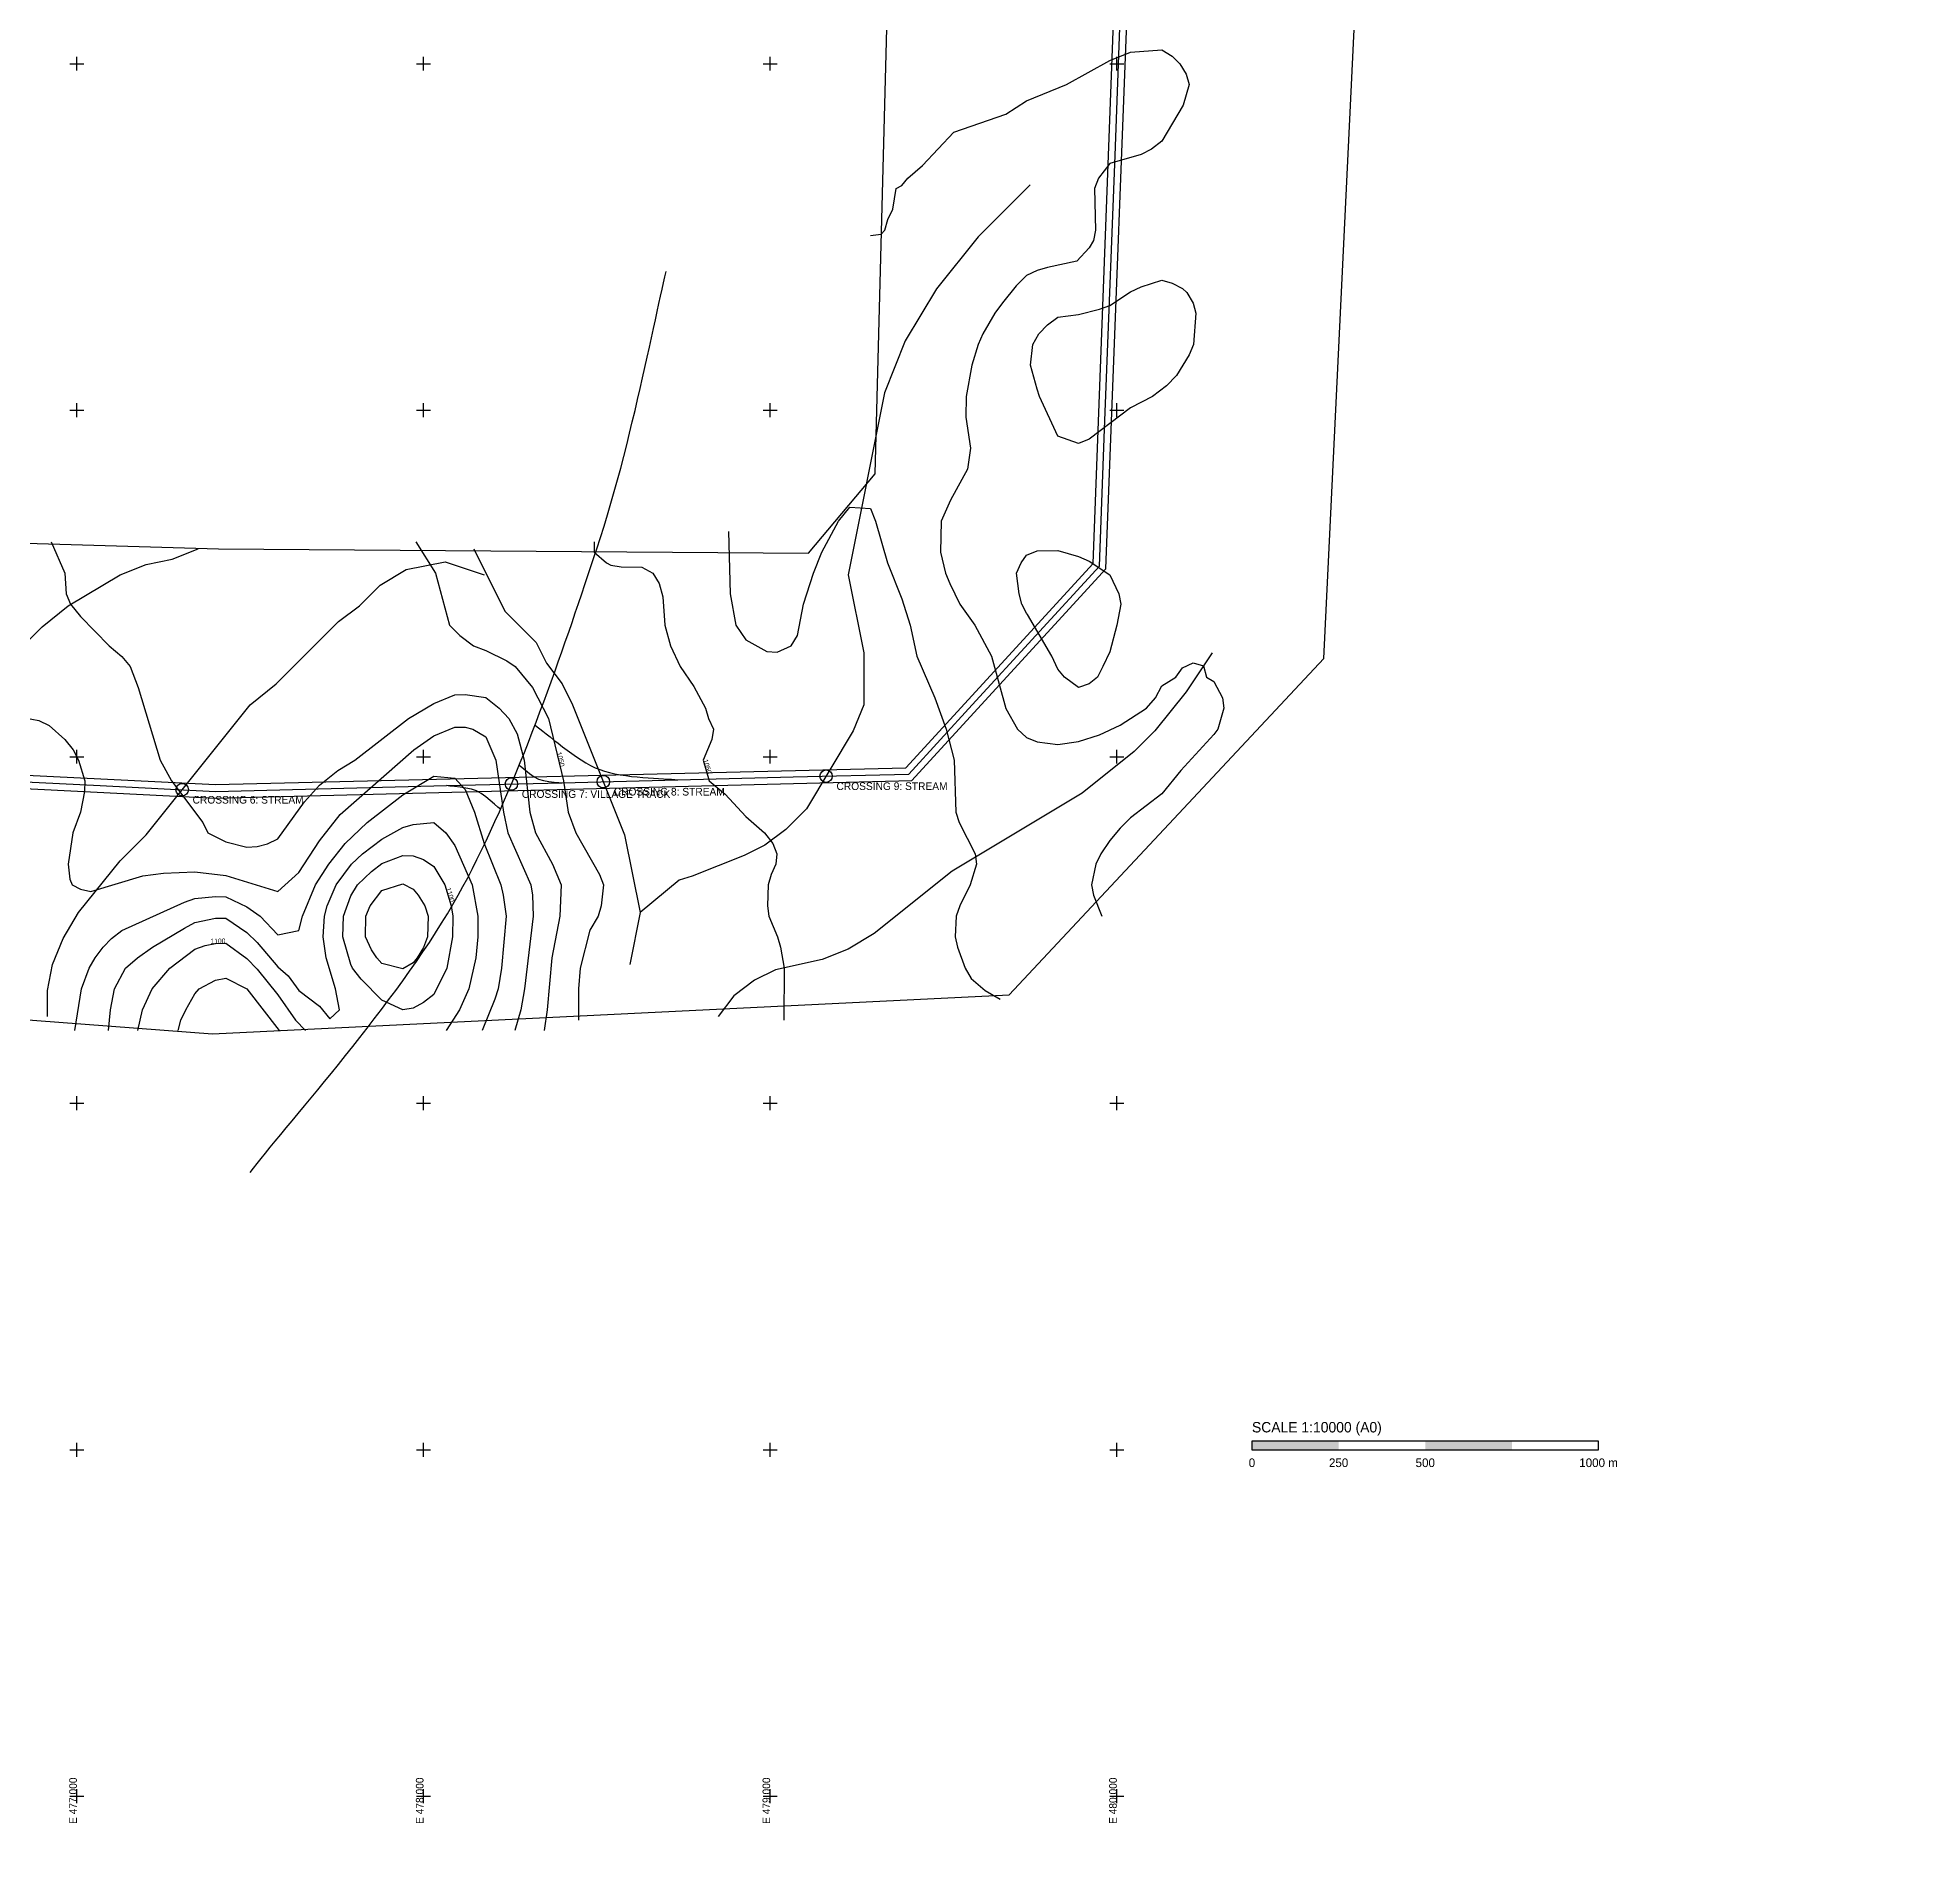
# Model space of a CAD drawing. Header units: metres. Extents: x 470400 to 482290, y 4331800 to 4340210.
# Drawn here: x 476886 to 482290, y 4331800 to 4337076 of the extents above; entities that cross this region are included whole.
import ezdxf
from ezdxf.enums import TextEntityAlignment as Align

# ---------------------------------------------------------------- set-up
doc = ezdxf.new("R2010")
doc.units = ezdxf.units.M
for name, color, linetype in [('CROSSING-TEXT', 7, 'Continuous'), ('EXISTING-VILLAGE-TRACK', 251, 'Continuous'), ('GRID-COORDINATES', 8, 'Continuous'), ('OHL-154KV', 1, 'Continuous'), ('RIGHT-OF-WAY-40M', 252, 'Continuous'), ('ROAD-ACCESS-TRACK', 41, 'Continuous'), ('STREAM', 150, 'Continuous'), ('SURVEY-CORRIDOR', 8, 'Continuous'), ('TITLE-SYMBOLS', 7, 'Continuous'), ('TOPO-CONTOUR-MAJOR', 8, 'Continuous'), ('TOPO-CONTOUR-MINOR', 252, 'Continuous'), ('TOPO-TEXT', 8, 'Continuous')]:
    doc.layers.add(name, color=color, linetype=linetype)

# ---------------------------------------------------------------- blocks, each defined once
blk = doc.blocks.new('SCALE_BAR_1-10000')
at = {"layer": 'TITLE-SYMBOLS'}
blk.add_lwpolyline([(0, 0), (100, 0), (100, 2.5), (0, 2.5)], close=True, dxfattribs=at)
for points in [[(0, 0), (25, 0), (0, 2.5), (25, 2.5)], [(50, 0), (75, 0), (50, 2.5), (75, 2.5)]]:
    blk.add_solid(points, dxfattribs=at)
blk.add_text('SCALE 1:10000 (A0)', height=3, dxfattribs=at).set_placement((0, 5))
for s, p in [('0', (0, -5)), ('250', (25, -5)), ('500', (50, -5)), ('1000 m', (100, -5))]:
    blk.add_text(s, height=2.5, dxfattribs=at).set_placement(p, align=Align.CENTER)

msp = doc.modelspace()

# ---------------------------------------------------------------- linework, layer by layer
at = {"layer": 'CROSSING-TEXT'}
for centre in [(478518.8, 4334928), (479161.4, 4334944), (477303.8, 4334904.8), (478253.6, 4334921.3)]:
    msp.add_circle(centre, 18, dxfattribs=at)
at = {"layer": 'EXISTING-VILLAGE-TRACK'}
msp.add_lwpolyline([(477500, 4333800), (477509.4, 4333812.4), (477520, 4333825.9), (477531.6, 4333840.5), (477544.3, 4333856.3), (477558, 4333873), (477572.5, 4333890.7), (477587.9, 4333909.4), (477604.1, 4333929), (477621, 4333949.4), (477638.6, 4333970.6), (477656.8, 4333992.5), (477675.5, 4334015.2), (477694.7, 4334038.5), (477714.3, 4334062.4), (477734.3, 4334087), (477754.5, 4334112), (477775, 4334137.5), (477795.7, 4334163.4), (477816.4, 4334189.8), (477837.3, 4334216.4), (477858.1, 4334243.4), (477878.8, 4334270.6), (477899.4, 4334298), (477919.9, 4334325.6), (477940, 4334353.3), (477959.9, 4334381.1), (477979.4, 4334408.8), (477998.4, 4334436.6), (478016.9, 4334464.3), (478034.9, 4334491.8), (478052.3, 4334519.2), (478068.9, 4334546.4), (478084.9, 4334573.4), (478100, 4334600), (478113.8, 4334625.2), (478127.5, 4334650.9), (478141, 4334677), (478154.3, 4334703.4), (478167.5, 4334730.3), (478180.6, 4334757.4), (478193.4, 4334784.9), (478206.2, 4334812.6), (478218.8, 4334840.6), (478231.2, 4334868.9), (478243.4, 4334897.3), (478255.6, 4334925.9), (478267.5, 4334954.7), (478279.3, 4334983.6), (478291, 4335012.6), (478302.5, 4335041.7), (478313.8, 4335070.8), (478325, 4335100), (478336, 4335129.2), (478346.9, 4335158.3), (478357.6, 4335187.4), (478368.2, 4335216.4), (478378.6, 4335245.3), (478388.9, 4335274.1), (478399, 4335302.7), (478409, 4335331.1), (478418.8, 4335359.4), (478428.4, 4335387.4), (478437.9, 4335415.1), (478447.2, 4335442.6), (478456.4, 4335469.7), (478465.4, 4335496.6), (478474.3, 4335523), (478483, 4335549.1), (478491.6, 4335574.8), (478500, 4335600), (478510.6, 4335632.4), (478520.9, 4335665.2), (478531, 4335698.4), (478540.8, 4335731.8), (478550.4, 4335765.4), (478559.7, 4335799.1), (478568.8, 4335832.8), (478577.6, 4335866.5), (478586.1, 4335900), (478594.4, 4335933.3), (478602.4, 4335966.2), (478610.2, 4335998.8), (478617.7, 4336030.9), (478625, 4336062.5), (478632, 4336093.4), (478638.8, 4336123.6), (478645.3, 4336153), (478651.5, 4336181.5), (478657.5, 4336209.1), (478663.3, 4336235.6), (478668.8, 4336260.9), (478674, 4336285.1), (478679, 4336308), (478683.7, 4336329.4), (478688.1, 4336349.5), (478692.3, 4336368), (478696.3, 4336384.8), (478700, 4336400)], dxfattribs=at)
at = {"layer": 'GRID-COORDINATES'}
for p, q in [((476980, 4337000), (477020, 4337000)), ((477000, 4336980), (477000, 4337020)), ((477980, 4337000), (478020, 4337000)), ((478000, 4336980), (478000, 4337020)), ((478980, 4337000), (479020, 4337000)), ((479000, 4336980), (479000, 4337020)), ((479980, 4337000), (480020, 4337000)), ((480000, 4336980), (480000, 4337020)), ((476980, 4336000), (477020, 4336000)), ((477000, 4335980), (477000, 4336020)), ((477980, 4336000), (478020, 4336000)), ((478000, 4335980), (478000, 4336020)), ((478980, 4336000), (479020, 4336000)), ((479000, 4335980), (479000, 4336020)), ((479980, 4336000), (480020, 4336000)), ((480000, 4335980), (480000, 4336020)), ((476980, 4335000), (477020, 4335000)), ((477000, 4334980), (477000, 4335020)), ((477980, 4335000), (478020, 4335000)), ((478000, 4334980), (478000, 4335020)), ((478980, 4335000), (479020, 4335000)), ((479000, 4334980), (479000, 4335020)), ((479980, 4335000), (480020, 4335000)), ((480000, 4334980), (480000, 4335020)), ((476980, 4334000), (477020, 4334000)), ((477000, 4333980), (477000, 4334020)), ((477980, 4334000), (478020, 4334000)), ((478000, 4333980), (478000, 4334020)), ((478980, 4334000), (479020, 4334000)), ((479000, 4333980), (479000, 4334020)), ((479980, 4334000), (480020, 4334000)), ((480000, 4333980), (480000, 4334020)), ((476980, 4333000), (477020, 4333000)), ((477000, 4332980), (477000, 4333020)), ((477980, 4333000), (478020, 4333000)), ((478000, 4332980), (478000, 4333020)), ((478980, 4333000), (479020, 4333000)), ((479000, 4332980), (479000, 4333020)), ((479980, 4333000), (480020, 4333000)), ((480000, 4332980), (480000, 4333020)), ((476980, 4332000), (477020, 4332000)), ((477000, 4331980), (477000, 4332020)), ((477980, 4332000), (478020, 4332000)), ((478000, 4331980), (478000, 4332020)), ((478980, 4332000), (479020, 4332000)), ((479000, 4331980), (479000, 4332020)), ((479980, 4332000), (480020, 4332000)), ((480000, 4331980), (480000, 4332020))]:
    msp.add_line(p, q, dxfattribs=at)
at = {"layer": 'OHL-154KV'}
msp.add_lwpolyline([(476733.3, 4334933.3), (477066.7, 4334916.7), (477400, 4334900), (477733.3, 4334908.3), (478066.7, 4334916.7), (478400, 4334925), (478733.3, 4334933.3), (479066.7, 4334941.7), (479400, 4334950), (479583.3, 4335150), (479766.7, 4335350), (479950, 4335550), (479965, 4335945), (479980, 4336340), (479995, 4336735), (480010, 4337130), (480025, 4337525), (480040, 4337920), (480055, 4338315), (480070, 4338710), (480085, 4339105), (480100, 4339500), (480102.8, 4339574.9)], dxfattribs=at)
at = {"layer": 'RIGHT-OF-WAY-40M'}
for points in [[(471492.8, 4332618.6), (473290, 4333317.3), (475393.8, 4335019), (477400.2, 4334920), (479391.7, 4334968.2), (479931.5, 4335557.6), (480080, 4339500.8)], [(471507.2, 4332581.4), (473310, 4333282.7), (475406.2, 4334981), (477399.8, 4334880), (479408.3, 4334931.8), (479968.5, 4335542.4), (480120, 4339499.2)]]:
    msp.add_lwpolyline(points, dxfattribs=at)
at = {"layer": 'ROAD-ACCESS-TRACK'}
for points in [[(478321.7, 4335091.3), (478328.1, 4335086.6), (478335.8, 4335080.7), (478344.6, 4335073.7), (478354.3, 4335065.9), (478365, 4335057.3), (478376.4, 4335048.2), (478388.4, 4335038.7), (478401, 4335028.9), (478414.1, 4335019.1), (478427.5, 4335009.4), (478441.1, 4335000), (478454.8, 4334991.1), (478468.5, 4334982.7), (478482.1, 4334975.1), (478495.5, 4334968.4), (478508.5, 4334962.9), (478522, 4334958.3), (478536.4, 4334954.3), (478551.6, 4334950.8), (478567.3, 4334947.9), (478583.5, 4334945.4), (478599.9, 4334943.3), (478616.4, 4334941.5), (478632.6, 4334940.1), (478648.5, 4334938.9), (478663.8, 4334937.9), (478678.4, 4334937.1), (478692.1, 4334936.3), (478704.6, 4334935.6), (478715.7, 4334934.9), (478725.4, 4334934.2), (478733.3, 4334933.3)], [(478276.1, 4334975.6), (478283.5, 4334969.7), (478293.8, 4334961), (478306, 4334951.3), (478319.1, 4334942.2), (478332, 4334935.4), (478345.9, 4334931.3), (478361.6, 4334928.6), (478377.1, 4334927), (478390.6, 4334925.9), (478400, 4334925)], [(478222.1, 4334848.3), (478214.7, 4334854.5), (478204.7, 4334863.4), (478192.7, 4334873.7), (478179.6, 4334884.3), (478165.9, 4334893.9), (478152.6, 4334901.1), (478138.2, 4334906.1), (478122, 4334909.6), (478105.3, 4334912.2), (478089.6, 4334914), (478076.2, 4334915.4), (478066.7, 4334916.7)]]:
    msp.add_lwpolyline(points, dxfattribs=at)
at = {"layer": 'STREAM'}
for points in [[(479750, 4336650), (479600, 4336500), (479480, 4336350), (479390, 4336200), (479330, 4336050), (479225, 4335525), (479270, 4335300), (479270, 4335150), (479240, 4335075), (479105, 4334850), (479045, 4334790), (478985, 4334745), (478925, 4334715), (478775, 4334655), (478737.5, 4334643.8), (478625, 4334550)], [(475625, 4334400), (475737.5, 4334456.2), (475850, 4334550), (476225, 4334925), (476300, 4334985), (476375, 4335030), (476600, 4335120), (476675, 4335165), (476750, 4335225), (476900, 4335375), (476975, 4335435), (477125, 4335525), (477200, 4335555), (477275, 4335570), (477350, 4335600)], [(478145, 4335600), (478235, 4335420), (478325, 4335330), (478355, 4335270), (478400, 4335210), (478430, 4335150), (478580, 4334775), (478625, 4334550), (478595, 4334400)], [(476915, 4334250), (476915, 4334325), (476930, 4334400), (476960, 4334475), (477005, 4334550), (477125, 4334700), (477200, 4334775), (477500, 4335150), (477575, 4335210), (477755, 4335390), (477815, 4335435), (477875, 4335495), (477950, 4335540), (478062.5, 4335562.5), (478175, 4335525)], [(480275, 4335300), (480200, 4335187.5), (480110, 4335075), (480050, 4335015), (479900, 4334895), (479525, 4334670), (479300, 4334490), (479225, 4334445), (479150, 4334415), (479015, 4334385), (478955, 4334355), (478895, 4334310), (478850, 4334250)]]:
    msp.add_lwpolyline(points, dxfattribs=at)
at = {"layer": 'SURVEY-CORRIDOR'}
for points in [[(471246.3, 4333252.4), (472948.7, 4333905.5), (475182.9, 4335665.5), (477408.7, 4335599.9), (479110.2, 4335587.2), (479302.6, 4335816.1), (479400.5, 4339526.6)], [(471753.7, 4331947.6), (473651.3, 4332694.5), (475617.1, 4334334.5), (477391.3, 4334200.1), (479689.8, 4334312.8), (480597.4, 4335283.9), (480799.5, 4339473.4)]]:
    msp.add_lwpolyline(points, dxfattribs=at)
at = {"layer": 'TOPO-CONTOUR-MAJOR'}
for points in [[(477977.5, 4335620), (478034.4, 4335530), (478075.3, 4335380), (478104.7, 4335350), (478144.6, 4335320), (478180, 4335306.9), (478240, 4335276.6), (478264.4, 4335260), (478314.5, 4335200), (478360.3, 4335110), (478403.4, 4334930), (478417.2, 4334840), (478439.6, 4334780), (478507.5, 4334660), (478519.6, 4334630), (478512.4, 4334570), (478504.1, 4334540), (478480, 4334499.6), (478452, 4334390), (478446.7, 4334330), (478447.2, 4334240)], [(478492.2, 4335620), (478492.6, 4335590), (478527.7, 4335560), (478540, 4335552.7), (478570, 4335547.9), (478630, 4335546.7), (478661.4, 4335530), (478679.5, 4335500), (478690, 4335461.3), (478696, 4335380), (478712.8, 4335320), (478740.8, 4335260), (478780, 4335202.4), (478813.3, 4335140), (478821.9, 4335110), (478836.5, 4335080), (478832.2, 4335050), (478806.4, 4334990), (478823.7, 4334930), (478870, 4334891.6), (478930, 4334827.1), (478983.9, 4334780), (479007.8, 4334750), (479018.9, 4334720), (479016.4, 4334690), (479002.5, 4334660), (478994.1, 4334630), (478992.5, 4334570), (478996.4, 4334540), (479021.3, 4334480), (479029.5, 4334450), (479040.8, 4334390), (479039.2, 4334240)], [(477175.8, 4334210), (477189.1, 4334270), (477217.3, 4334330), (477268, 4334390), (477340, 4334444.4), (477370, 4334455.5), (477400, 4334461.1), (477430, 4334461.5), (477490, 4334417.6), (477520, 4334386.8), (477580, 4334312.9), (477630.8, 4334240), (477660, 4334210)]]:
    msp.add_lwpolyline(points, dxfattribs=at)
msp.add_lwpolyline([(477790, 4334400.4), (477767.2, 4334480), (477769.1, 4334540), (477790, 4334598.5), (477809.1, 4334630), (477850, 4334668.6), (477880, 4334691.5), (477940, 4334714.9), (477970, 4334713.9), (478000, 4334703), (478030, 4334683.3), (478061.6, 4334630), (478079.4, 4334570), (478084.2, 4334540), (478084, 4334480), (478066.8, 4334390), (478030, 4334313.9), (478000, 4334290.9), (477970, 4334274.7), (477940, 4334269.9), (477880, 4334297.2), (477820, 4334357.6), (477795.4, 4334390)], close=True, dxfattribs=at)
at = {"layer": 'TOPO-CONTOUR-MINOR'}
for points in [[(479290, 4336504.5), (479320, 4336508.1), (479330.7, 4336520), (479339.5, 4336550), (479353.8, 4336580), (479363.5, 4336640), (479380, 4336648.4), (479397, 4336670), (479440, 4336706.7), (479530, 4336802.1), (479680, 4336854.8), (479740, 4336892.9), (479854.6, 4336940), (479980, 4337009.7), (480040, 4337033), (480130, 4337039.7), (480160, 4337022.2), (480182.4, 4337000), (480200.5, 4336970), (480208.6, 4336940), (480191.6, 4336880), (480130, 4336776.5), (480100, 4336752.9), (480070, 4336738.4), (479980, 4336712.1), (479947.1, 4336670), (479935.4, 4336640), (479938.5, 4336520), (479933.1, 4336490), (479920, 4336468.7), (479884.6, 4336430), (479800, 4336412), (479770, 4336403.1), (479740, 4336388.8), (479710, 4336358.8), (479670.1, 4336310), (479647.9, 4336280), (479613.9, 4336220), (479600, 4336190), (479581.7, 4336130), (479565.8, 4336040), (479564.2, 4335980), (479577.7, 4335890), (479569.8, 4335830), (479520, 4335740), (479493.5, 4335680), (479491.8, 4335590), (479506.3, 4335530), (479518.1, 4335500), (479547.6, 4335440), (479590.1, 4335380), (479638.2, 4335290), (479680, 4335139.6), (479714.1, 4335080), (479740, 4335055.1), (479770, 4335043.1), (479830, 4335035.4), (479890, 4335043.6), (479950, 4335063.2), (480010, 4335091.1), (480086.1, 4335140), (480111.4, 4335170), (480130, 4335204.6), (480170.1, 4335230), (480190, 4335256.5), (480220, 4335270.5), (480250, 4335262.5), (480259.2, 4335230), (480280, 4335217.2), (480305.2, 4335170), (480308.6, 4335140), (480291.5, 4335080), (480280, 4335064.6), (480184.6, 4334960), (480130, 4334892.7), (480040, 4334823.9), (480010, 4334793.5), (479980, 4334758.1), (479954.3, 4334720), (479939.5, 4334690), (479926.9, 4334630), (479933.3, 4334600), (479957.2, 4334540)], [(478879.6, 4335650), (478884.6, 4335470), (478900.9, 4335380), (478930, 4335337.4), (478990, 4335303.2), (479020, 4335301.5), (479060.4, 4335320), (479079, 4335350), (479096.3, 4335440), (479125, 4335530), (479149.3, 4335590), (479197.5, 4335680), (479230, 4335720.3), (479290, 4335716.2), (479304.3, 4335680), (479339, 4335560), (479380, 4335455.8), (479403.5, 4335380), (479423.4, 4335290), (479475.6, 4335170), (479507.4, 4335080), (479530.7, 4334990), (479535.5, 4334840), (479545.3, 4334810), (479591.3, 4334720), (479595.3, 4334690), (479577.2, 4334630), (479547.2, 4334570), (479536.9, 4334540), (479533.6, 4334480), (479540.6, 4334450), (479562.2, 4334390), (479580.4, 4334360), (479620, 4334325.6), (479664, 4334300)], [(476925.4, 4335620), (476964.9, 4335530), (476969, 4335470), (476981.9, 4335440), (477010, 4335404.6), (477092.7, 4335320), (477130, 4335289.3), (477153.4, 4335260), (477177, 4335200), (477240, 4334990), (477272.8, 4334930), (477363.1, 4334810), (477377.3, 4334780), (477430, 4334754), (477490, 4334738.8), (477520, 4334740.6), (477550, 4334748.6), (477580, 4334763.3), (477656.3, 4334870), (477700, 4334918.3), (477753, 4334960), (477801.7, 4334990), (477956.4, 4335110), (478030, 4335153.7), (478090, 4335178.6), (478120, 4335179.9), (478180, 4335170.9), (478218.7, 4335140), (478245.8, 4335110), (478270, 4335066.5), (478289.9, 4334990), (478306.4, 4334840), (478322.9, 4334780), (478372.5, 4334690), (478396.9, 4334630), (478393.4, 4334540), (478369.9, 4334420), (478357, 4334270), (478348.2, 4334210)], [(476830, 4335115.6), (476890, 4335104.7), (476920, 4335089.7), (476965.4, 4335050), (476989.4, 4335020), (477004.6, 4334990), (477023.2, 4334930), (477021.5, 4334900), (477010.7, 4334840), (476988.7, 4334780), (476974.9, 4334690), (476980, 4334646.9), (476985.9, 4334630), (477010, 4334617.5), (477040, 4334610.6), (477190, 4334655.8), (477250, 4334663.7), (477340, 4334667.5), (477430, 4334657.3), (477580, 4334611.1), (477640, 4334665.9), (477700, 4334757.7), (477760, 4334833.3), (477971.9, 4335020), (478030, 4335060.6), (478090, 4335085.4), (478120, 4335085.1), (478142.3, 4335080), (478180, 4335057.8), (478209, 4334990), (478230.4, 4334840), (478243.1, 4334780), (478309.9, 4334630), (478314.2, 4334600), (478316.7, 4334540), (478291.8, 4334330), (478280.9, 4334270), (478263.8, 4334210)], [(476994, 4334210), (477013.1, 4334330), (477035.2, 4334390), (477052.6, 4334420), (477076.1, 4334450), (477100, 4334475.4), (477130, 4334498.9), (477310, 4334580.3), (477340, 4334591.1), (477400, 4334596.3), (477430, 4334595.3), (477490, 4334566.6), (477528.8, 4334540), (477580, 4334486), (477640, 4334498.6), (477651.1, 4334540), (477688.6, 4334630), (477726.9, 4334690), (477773.5, 4334750), (477837.5, 4334810), (477940, 4334890.2), (478030, 4334943.9), (478090, 4334938.2), (478120, 4334905.3), (478146.8, 4334840), (478174.8, 4334750), (478223.4, 4334630), (478230.1, 4334600), (478238.4, 4334540), (478224.9, 4334390), (478215, 4334330), (478205.9, 4334300), (478169.5, 4334210)], [(477091.4, 4334210), (477097, 4334270), (477108.9, 4334330), (477140.6, 4334390), (477174.4, 4334420), (477217.7, 4334450), (477310, 4334505.6), (477340, 4334521.6), (477400, 4334533.9), (477430, 4334534.3), (477490, 4334492.4), (477520, 4334463.8), (477580, 4334394), (477610, 4334367.2), (477640, 4334325), (477700, 4334280.1), (477730, 4334243.4), (477758, 4334270), (477745.8, 4334330), (477719.1, 4334420), (477710.2, 4334480), (477713.9, 4334540), (477722.4, 4334570), (477747.9, 4334630), (477792.3, 4334690), (477823.8, 4334720), (477880, 4334762), (477940, 4334795.3), (477970, 4334804.3), (478030, 4334810.6), (478064.1, 4334780), (478090, 4334744.1), (478139.9, 4334630), (478157, 4334540), (478156.9, 4334480), (478151.3, 4334420), (478131.2, 4334330), (478103.5, 4334270), (478065.3, 4334210)], [(477292.1, 4334210), (477299.8, 4334240), (477313.9, 4334270), (477340, 4334315.7), (477352.8, 4334330), (477400, 4334354.9), (477430, 4334361.3), (477490, 4334330.6), (477583.6, 4334210)]]:
    msp.add_lwpolyline(points, dxfattribs=at)
for points in [[(479770, 4336061.1), (479750.9, 4336130), (479758.1, 4336190), (479774.8, 4336220), (479800, 4336246.5), (479830, 4336268.7), (479890, 4336276), (479950, 4336291.6), (479980, 4336302.4), (480040, 4336342.1), (480070, 4336356.4), (480130, 4336375.5), (480160, 4336366.8), (480190, 4336351.5), (480201.9, 4336340), (480220, 4336308.6), (480228.3, 4336280), (480221.4, 4336190), (480208.7, 4336160), (480171.9, 4336100), (480143.4, 4336070), (480102.8, 4336040), (480040, 4336007.2), (479920, 4335916.3), (479890, 4335903.9), (479830, 4335925.3), (479777.5, 4336040)], [(479740, 4335414), (479726.6, 4335440), (479718.7, 4335470), (479711, 4335530), (479724.1, 4335560), (479740, 4335582), (479770, 4335593.8), (479830, 4335595.5), (479890, 4335577.7), (479920, 4335564.7), (479980, 4335524.5), (480005.9, 4335470), (480011.5, 4335440), (480000, 4335380), (479980, 4335302.8), (479960.1, 4335260), (479944.3, 4335230), (479920, 4335210.7), (479890, 4335200), (479848.9, 4335230), (479830, 4335252.8), (479813.1, 4335290), (479742.3, 4335410)], [(477850, 4334442.7), (477832.5, 4334480), (477833.7, 4334540), (477846.4, 4334570), (477880, 4334614.4), (477940, 4334633), (477970, 4334617.5), (477984.5, 4334600), (478003.4, 4334570), (478013.4, 4334540), (478011.7, 4334480), (478000, 4334449.7), (477981.9, 4334420), (477970, 4334405.3), (477940, 4334387.5), (477880, 4334402.8), (477865.7, 4334420)]]:
    msp.add_lwpolyline(points, close=True, dxfattribs=at)

# ---------------------------------------------------------------- block references
at = {"layer": 'TITLE-SYMBOLS', "xscale": 10, "yscale": 10}
msp.add_blockref('SCALE_BAR_1-10000', (480390, 4333000), dxfattribs=at)

# ---------------------------------------------------------------- texts
at = {"layer": 'CROSSING-TEXT'}
for s, p in [('CROSSING 6: STREAM', (477333.8, 4334864.8)), ('CROSSING 7: VILLAGE TRACK', (478283.6, 4334881.3)), ('CROSSING 8: STREAM', (478548.8, 4334888)), ('CROSSING 9: STREAM', (479191.4, 4334904))]:
    msp.add_text(s, height=22, dxfattribs=at).set_placement(p)
at = {"layer": 'GRID-COORDINATES'}
for s, p in [('E 477 000', (477000, 4331920)), ('E 478 000', (478000, 4331920)), ('E 479 000', (479000, 4331920)), ('E 480 000', (480000, 4331920))]:
    msp.add_text(s, height=22, rotation=90, dxfattribs=at).set_placement(p)
at = {"layer": 'TOPO-TEXT'}
for s, rotation, p in [('1050', 283.4737, (478388.8, 4334990.9)), ('1050', 286.1207, (478812.2, 4334969.8)), ('1100', 286.532, (478070.6, 4334599.7)), ('1100', 0.7807, (477407.1, 4334461.2))]:
    msp.add_text(s, height=14, rotation=rotation, dxfattribs=at).set_placement(p, align=Align.CENTER)

doc.saveas('drawing.dxf')
